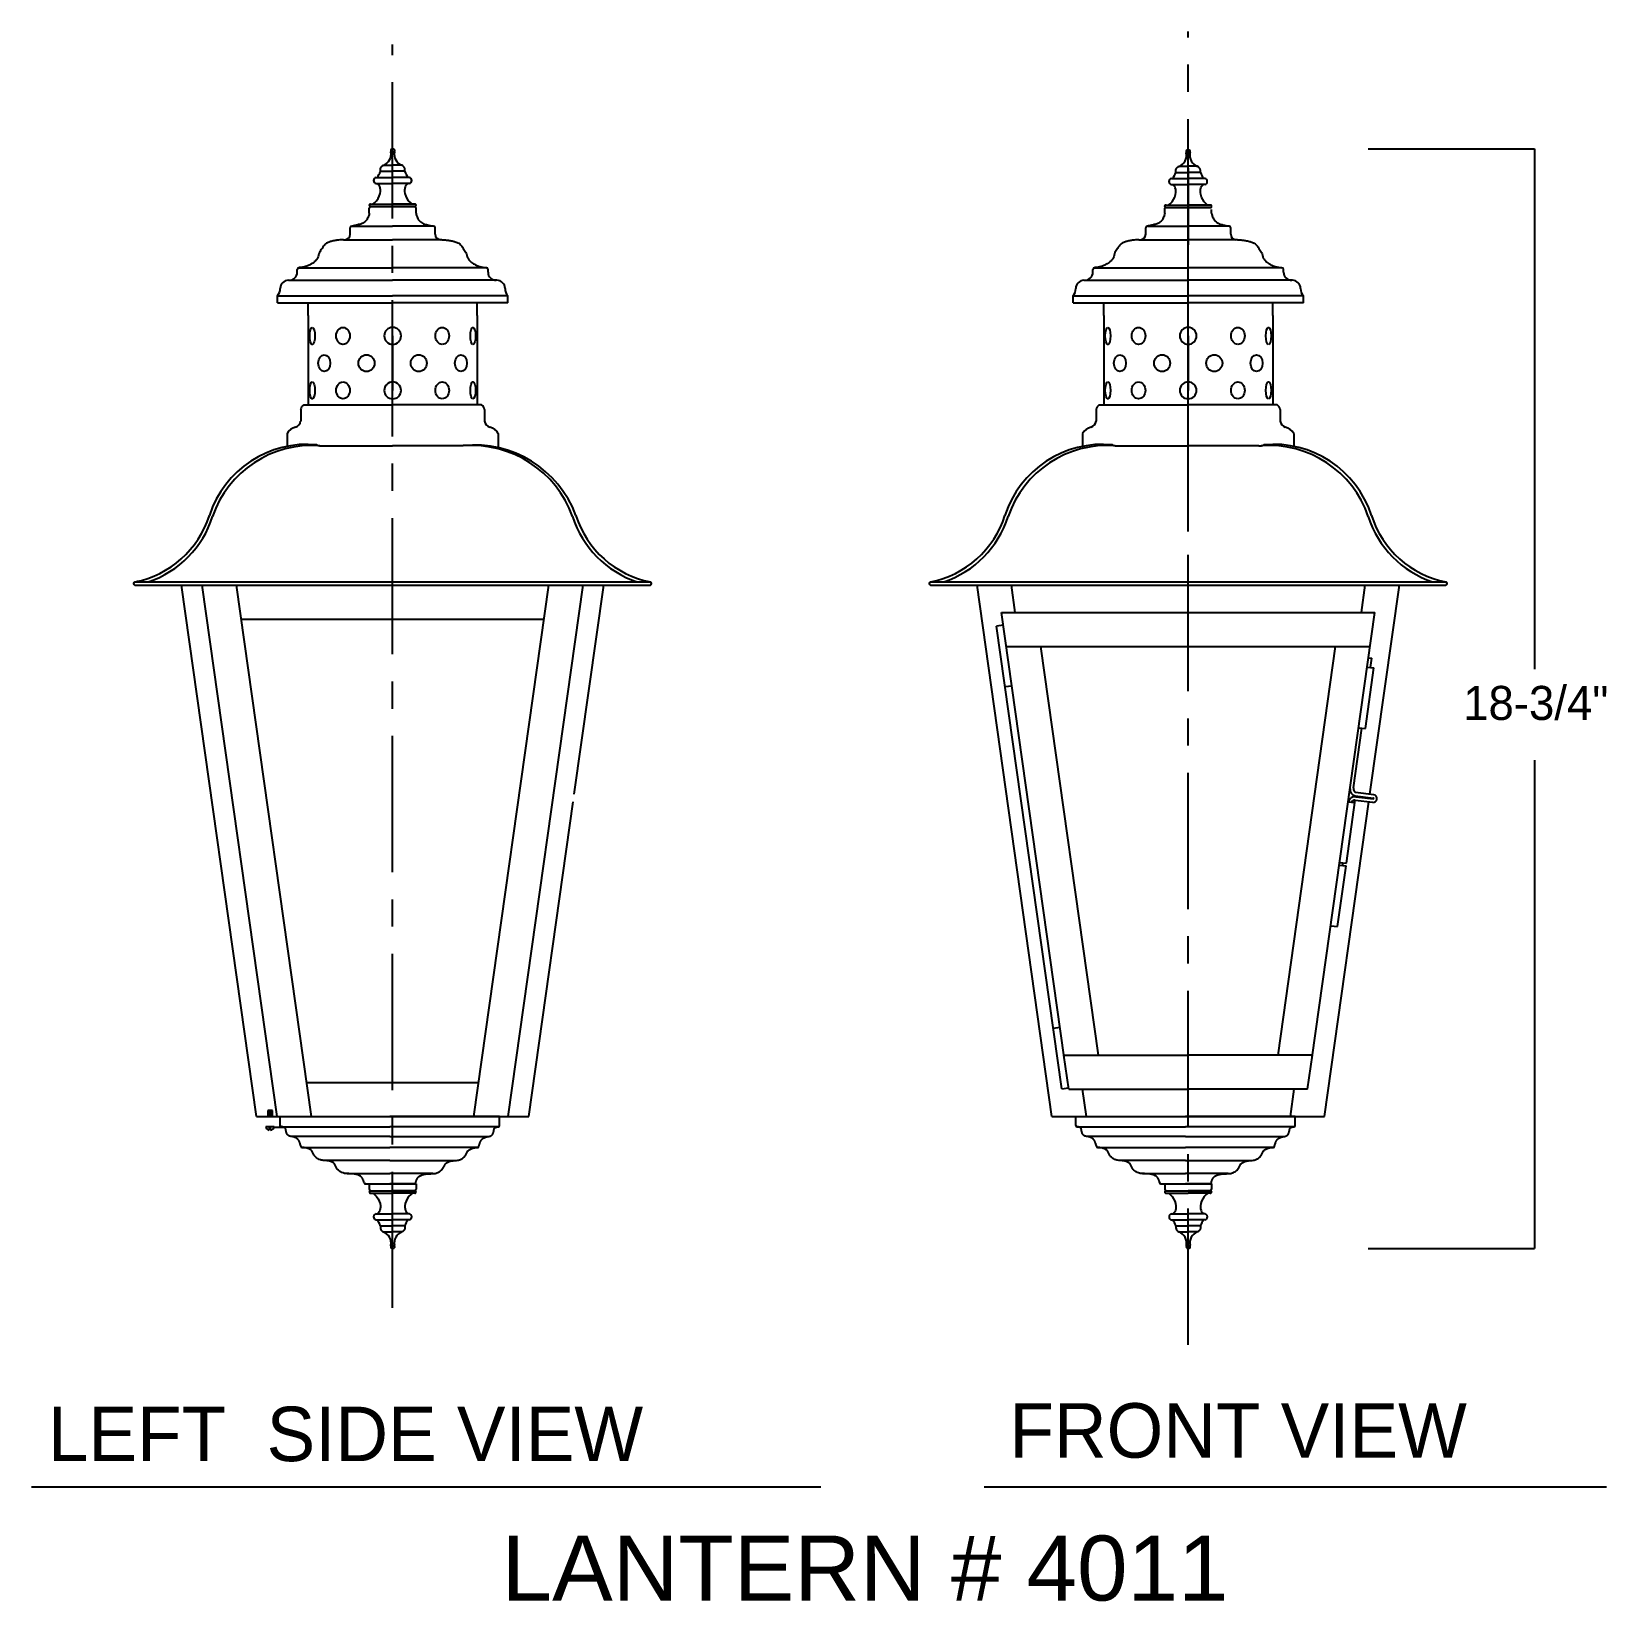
# Model space of a CAD drawing. Extents: x 17.7 to 46.6, y 14 to 42.8.
import ezdxf

# ---------------------------------------------------------------- set-up
doc = ezdxf.new("R2010")
doc.units = 0
doc.header["$MEASUREMENT"] = 0
doc.linetypes.add('CENTERX2', pattern=[4, 2.5, -0.5, 0.5, -0.5])
doc.layers.add('4011', color=7, linetype='CONTINUOUS')
doc.layers.add('4011DIM', color=7, linetype='CONTINUOUS')
doc.styles.add('SANSSERIF', font='sas_____.pfb')

msp = doc.modelspace()

# ---------------------------------------------------------------- linework, layer by layer
at = {"layer": '4011', "color": 7, "linetype": 'CONTINUOUS'}
for p, q in [((38.91, 33.628), (38.91, 40.823)), ((24.275, 40.605), (24.275, 40.597)), ((24.275, 40.605), (24.345, 40.605)), ((24.275, 40.597), (24.345, 40.597)), ((24.343, 40.605), (24.343, 40.597)), ((38.874, 40.585), (38.874, 40.578)), ((38.874, 40.585), (38.945, 40.585)), ((38.874, 40.578), (38.945, 40.578)), ((38.943, 40.585), (38.943, 40.578)), ((24.084, 40.24), (24.309, 40.24)), ((24.139, 40.351), (24.309, 40.351)), ((24.479, 40.351), (24.309, 40.351)), ((24.534, 40.24), (24.309, 40.24)), ((38.684, 40.221), (38.909, 40.221)), ((38.738, 40.332), (38.909, 40.332)), ((39.079, 40.332), (38.909, 40.332)), ((39.134, 40.221), (38.909, 40.221)), ((38.91, 40.295), (38.91, 38.89)), ((24.005, 40.129), (24.309, 40.129)), ((24.005, 40.016), (24.309, 40.016)), ((24.613, 40.129), (24.309, 40.129)), ((24.613, 40.016), (24.309, 40.016)), ((38.605, 40.11), (38.909, 40.11)), ((38.605, 39.997), (38.909, 39.997)), ((39.212, 40.11), (38.909, 40.11)), ((39.212, 39.997), (38.909, 39.997)), ((23.901, 39.639), (24.309, 39.639)), ((24.717, 39.639), (24.309, 39.639)), ((38.5, 39.62), (38.909, 39.62)), ((39.317, 39.62), (38.909, 39.62)), ((23.879, 39.469), (23.879, 39.564)), ((23.879, 39.469), (23.879, 39.539)), ((23.901, 39.594), (24.717, 39.594)), ((23.909, 39.594), (24.309, 39.594)), ((24.709, 39.594), (24.309, 39.594)), ((24.739, 39.469), (24.739, 39.564)), ((24.739, 39.469), (24.739, 39.539)), ((38.48, 39.469), (38.48, 39.564)), ((38.48, 39.469), (38.48, 39.539)), ((38.5, 39.575), (39.317, 39.575)), ((38.509, 39.575), (38.909, 39.575)), ((39.309, 39.575), (38.909, 39.575)), ((39.34, 39.469), (39.34, 39.539)), ((23.529, 39.084), (23.529, 39.204)), ((23.559, 39.234), (24.309, 39.234)), ((25.059, 39.234), (24.309, 39.234)), ((25.089, 39.084), (25.089, 39.204)), ((38.13, 39.084), (38.13, 39.204)), ((38.16, 39.234), (38.91, 39.234)), ((39.66, 39.234), (38.91, 39.234)), ((39.69, 39.084), (39.69, 39.204)), ((23.405, 38.984), (24.309, 38.984)), ((25.212, 38.984), (24.309, 38.984)), ((38.006, 38.984), (38.91, 38.984)), ((39.814, 38.984), (38.91, 38.984)), ((22.589, 38.469), (22.739, 38.469)), ((22.739, 38.469), (24.309, 38.469)), ((25.879, 38.469), (24.309, 38.469)), ((26.029, 38.469), (25.879, 38.469)), ((37.19, 38.469), (37.34, 38.469)), ((37.34, 38.469), (38.91, 38.469)), ((40.48, 38.469), (38.91, 38.469)), ((40.63, 38.469), (40.48, 38.469)), ((22.396, 38.239), (24.309, 38.239)), ((22.396, 38.239), (22.409, 38.239)), ((22.559, 38.389), (22.559, 38.439)), ((26.221, 38.239), (24.309, 38.239)), ((26.059, 38.389), (26.059, 38.439)), ((26.221, 38.239), (26.209, 38.239)), ((36.997, 38.239), (37.01, 38.239)), ((36.997, 38.239), (38.91, 38.239)), ((37.16, 38.389), (37.16, 38.439)), ((40.822, 38.239), (38.91, 38.239)), ((40.66, 38.389), (40.66, 38.439)), ((40.822, 38.239), (40.81, 38.239)), ((22.195, 37.954), (24.309, 37.954)), ((22.195, 37.829), (22.195, 37.954)), ((22.246, 38.089), (22.246, 38.089)), ((26.422, 37.954), (24.309, 37.954)), ((26.371, 38.089), (26.371, 38.089)), ((26.422, 37.829), (26.422, 37.954)), ((36.796, 37.829), (36.796, 37.954)), ((36.796, 37.954), (38.91, 37.954)), ((36.847, 38.089), (36.847, 38.089)), ((41.023, 37.954), (38.91, 37.954)), ((40.972, 38.089), (40.972, 38.089)), ((41.023, 37.829), (41.023, 37.954)), ((22.195, 37.829), (24.309, 37.829)), ((22.759, 37.594), (22.759, 37.829)), ((22.759, 37.594), (22.759, 35.954)), ((26.422, 37.829), (24.309, 37.829)), ((25.859, 37.594), (25.859, 37.829)), ((25.859, 37.594), (25.859, 35.954)), ((36.796, 37.829), (38.91, 37.829)), ((37.36, 37.594), (37.36, 37.829)), ((37.36, 37.594), (37.36, 35.954)), ((41.023, 37.829), (38.91, 37.829)), ((41.023, 37.829), (38.91, 37.829)), ((40.46, 37.594), (40.46, 37.829)), ((40.46, 37.594), (40.46, 35.954)), ((24.309, 37.219), (24.309, 36.219)), ((24.309, 37.219), (24.309, 36.219)), ((38.91, 37.219), (38.91, 36.219)), ((38.91, 37.219), (38.91, 36.219)), ((22.621, 35.865), (22.621, 35.656)), ((22.677, 35.954), (24.309, 35.954)), ((25.94, 35.954), (24.309, 35.954)), ((25.996, 35.865), (25.996, 35.656)), ((37.222, 35.865), (37.222, 35.656)), ((37.278, 35.954), (38.91, 35.954)), ((40.541, 35.954), (38.91, 35.954)), ((40.597, 35.865), (40.597, 35.656)), ((22.371, 35.427), (22.371, 35.192)), ((26.246, 35.427), (26.246, 35.167)), ((36.972, 35.427), (36.972, 35.192)), ((40.847, 35.427), (40.847, 35.192)), ((23.013, 35.204), (24.309, 35.204)), ((25.604, 35.204), (24.309, 35.204)), ((37.614, 35.204), (38.91, 35.204)), ((40.205, 35.204), (38.91, 35.204)), ((19.577, 32.704), (29.04, 32.704)), ((34.178, 32.704), (43.641, 32.704)), ((19.577, 32.642), (29.04, 32.642)), ((21.809, 22.892), (20.434, 32.642)), ((20.434, 32.642), (28.184, 32.642)), ((22.187, 22.892), (20.812, 32.642)), ((22.819, 22.892), (21.444, 32.642)), ((21.809, 32.642), (26.809, 32.642)), ((25.799, 22.892), (27.174, 32.642)), ((26.43, 22.892), (27.805, 32.642)), ((27.643, 28.807), (28.184, 32.642)), ((34.178, 32.642), (43.641, 32.642)), ((35.035, 32.642), (42.785, 32.642)), ((36.41, 22.892), (35.035, 32.642)), ((35.736, 32.142), (35.666, 32.642)), ((36.41, 32.642), (41.41, 32.642)), ((42.154, 32.642), (42.083, 32.142)), ((42.244, 28.807), (42.785, 32.642)), ((35.484, 32.142), (42.336, 32.142)), ((36.635, 23.982), (35.484, 32.142)), ((41.185, 23.982), (42.336, 32.142)), ((21.532, 32.017), (27.086, 32.017)), ((35.517, 31.908), (35.393, 31.893)), ((36.591, 23.4), (35.393, 31.893)), ((35.572, 31.517), (42.247, 31.517)), ((37.261, 24.017), (36.203, 31.517)), ((40.559, 24.017), (41.616, 31.517)), ((42.218, 31.309), (42.28, 31.301)), ((42.256, 31.133), (42.28, 31.301)), ((42.161, 30.011), (42.318, 31.125)), ((42.194, 31.141), (42.318, 31.125)), ((35.674, 30.792), (35.55, 30.777)), ((41.944, 28.92), (42.099, 30.019)), ((42.037, 30.026), (42.161, 30.011)), ((41.944, 28.92), (41.943, 28.894)), ((26.809, 22.892), (27.623, 28.667)), ((41.41, 22.892), (42.224, 28.667)), ((41.813, 27.538), (41.976, 28.698)), ((41.846, 28.668), (41.97, 28.652)), ((41.975, 28.779), (42.31, 28.736)), ((41.976, 28.698), (42.299, 28.657)), ((41.983, 28.841), (42.319, 28.798)), ((41.984, 28.76), (42.308, 28.719)), ((41.985, 28.76), (41.987, 28.777)), ((42.233, 28.728), (42.235, 28.745)), ((41.649, 26.376), (41.806, 27.49)), ((41.682, 27.506), (41.806, 27.49)), ((41.689, 27.554), (41.813, 27.538)), ((41.744, 27.498), (41.751, 27.546)), ((41.525, 26.392), (41.649, 26.376)), ((36.433, 24.514), (36.557, 24.53)), ((36.63, 24.017), (38.91, 24.017)), ((36.718, 23.392), (36.63, 24.017)), ((41.19, 24.017), (38.91, 24.017)), ((41.102, 23.392), (41.19, 24.017)), ((41.102, 23.392), (41.19, 24.017)), ((22.73, 23.517), (25.887, 23.517)), ((36.591, 23.4), (36.715, 23.416)), ((36.718, 23.392), (38.91, 23.392)), ((37.041, 22.892), (36.97, 23.392)), ((41.102, 23.392), (38.91, 23.392)), ((40.849, 23.392), (40.779, 22.892)), ((21.809, 22.892), (26.809, 22.892)), ((22.021, 23.003), (22.021, 22.897)), ((22.104, 23.003), (22.021, 23.003)), ((22.104, 22.985), (22.021, 22.985)), ((22.104, 22.954), (22.021, 22.954)), ((22.104, 22.923), (22.021, 22.923)), ((22.104, 22.897), (22.104, 23.003)), ((22.245, 22.892), (24.259, 22.892)), ((22.245, 22.702), (22.245, 22.892)), ((26.273, 22.892), (24.259, 22.892)), ((26.273, 22.725), (26.273, 22.892)), ((36.41, 22.892), (41.41, 22.892)), ((36.846, 22.725), (36.846, 22.892)), ((36.846, 22.892), (38.86, 22.892)), ((40.874, 22.892), (38.86, 22.892)), ((40.874, 22.725), (40.874, 22.892)), ((21.98, 22.705), (22.135, 22.705)), ((22.042, 22.681), (22.042, 22.64)), ((22.069, 22.681), (22.042, 22.681)), ((22.069, 22.64), (22.069, 22.681)), ((22.133, 22.693), (22.312, 22.693)), ((22.268, 22.702), (24.259, 22.702)), ((26.25, 22.702), (24.259, 22.702)), ((36.869, 22.702), (38.86, 22.702)), ((40.851, 22.702), (38.86, 22.702)), ((24.259, 22.523), (22.446, 22.523)), ((22.648, 22.322), (24.259, 22.322)), ((24.259, 22.523), (26.071, 22.523)), ((25.87, 22.322), (24.259, 22.322)), ((38.86, 22.523), (37.047, 22.523)), ((37.249, 22.322), (38.86, 22.322)), ((38.86, 22.523), (40.673, 22.523)), ((40.471, 22.322), (38.86, 22.322)), ((24.259, 22.082), (23.054, 22.082)), ((24.259, 22.082), (25.464, 22.082)), ((38.86, 22.082), (37.655, 22.082)), ((38.86, 22.082), (40.065, 22.082)), ((23.473, 21.843), (24.259, 21.843)), ((25.045, 21.843), (24.259, 21.843)), ((38.074, 21.843), (38.86, 21.843)), ((39.646, 21.843), (38.86, 21.843)), ((23.807, 21.653), (24.259, 21.653)), ((23.879, 21.653), (24.739, 21.653)), ((23.879, 21.653), (23.879, 21.558)), ((23.879, 21.653), (23.879, 21.583)), ((23.901, 21.528), (24.717, 21.528)), ((23.901, 21.483), (24.309, 21.483)), ((23.909, 21.528), (24.309, 21.528)), ((24.711, 21.653), (24.259, 21.653)), ((24.709, 21.528), (24.309, 21.528)), ((24.717, 21.483), (24.309, 21.483)), ((24.739, 21.653), (24.739, 21.583)), ((24.739, 21.653), (24.739, 21.558)), ((38.408, 21.653), (38.86, 21.653)), ((38.48, 21.653), (38.48, 21.558)), ((38.48, 21.653), (38.48, 21.583)), ((38.48, 21.653), (39.34, 21.653)), ((38.502, 21.528), (39.318, 21.528)), ((38.502, 21.483), (38.91, 21.483)), ((38.51, 21.528), (38.91, 21.528)), ((39.312, 21.653), (38.86, 21.653)), ((39.31, 21.528), (38.91, 21.528)), ((39.318, 21.483), (38.91, 21.483)), ((39.34, 21.653), (39.34, 21.583)), ((39.34, 21.653), (39.34, 21.558)), ((24.005, 21.106), (24.309, 21.106)), ((24.613, 21.106), (24.309, 21.106)), ((38.606, 21.106), (38.91, 21.106)), ((39.214, 21.106), (38.91, 21.106)), ((24.005, 20.994), (24.309, 20.994)), ((24.084, 20.882), (24.309, 20.882)), ((24.613, 20.994), (24.309, 20.994)), ((24.534, 20.882), (24.309, 20.882)), ((38.606, 20.994), (38.91, 20.994)), ((38.685, 20.882), (38.91, 20.882)), ((39.214, 20.994), (38.91, 20.994)), ((39.135, 20.882), (38.91, 20.882)), ((24.139, 20.771), (24.309, 20.771)), ((24.275, 20.518), (24.275, 20.525)), ((24.275, 20.525), (24.345, 20.525)), ((24.479, 20.771), (24.309, 20.771)), ((24.343, 20.518), (24.343, 20.525)), ((38.74, 20.771), (38.91, 20.771)), ((38.876, 20.518), (38.876, 20.525)), ((38.876, 20.525), (38.946, 20.525)), ((39.08, 20.771), (38.91, 20.771)), ((38.944, 20.518), (38.944, 20.525)), ((24.275, 20.518), (24.345, 20.518)), ((38.876, 20.518), (38.946, 20.518))]:
    msp.add_line(p, q, dxfattribs=at)
for points in [[(24.084, 40.244, -0.024258), (24.083, 40.262, -0.028411), (24.084, 40.277, -0.000652), (24.084, 40.283, -0.005659), (24.084, 40.284, -0.023401), (24.086, 40.29, -0.017067), (24.088, 40.298, -0.037289), (24.091, 40.305, -0.033038), (24.095, 40.313, -0.021246), (24.1, 40.32, -0.019475), (24.106, 40.327, -0.013621), (24.115, 40.336, -0.02516), (24.12, 40.341, -0.009309), (24.124, 40.344, -0.013756), (24.127, 40.345, -0.016644), (24.128, 40.346, -0.005641), (24.133, 40.349, -0.04244), (24.135, 40.35, -0.022865), (24.139, 40.351)], [(24.534, 40.244, 0.024258), (24.534, 40.262, 0.028411), (24.534, 40.277, 0.000652), (24.533, 40.283, 0.005659), (24.533, 40.284, 0.023401), (24.532, 40.29, 0.017067), (24.53, 40.298, 0.037289), (24.527, 40.305, 0.033038), (24.522, 40.313, 0.021246), (24.517, 40.32, 0.019475), (24.511, 40.327, 0.013621), (24.502, 40.336, 0.02516), (24.497, 40.341, 0.009309), (24.493, 40.344, 0.013756), (24.491, 40.345, 0.016644), (24.489, 40.346, 0.005641), (24.485, 40.349, 0.04244), (24.483, 40.35, 0.022865), (24.479, 40.351)], [(38.684, 40.225, -0.024258), (38.683, 40.243, -0.028411), (38.684, 40.258, -0.000652), (38.684, 40.264, -0.005659), (38.684, 40.265, -0.023401), (38.685, 40.271, -0.017067), (38.688, 40.279, -0.037289), (38.691, 40.286, -0.033038), (38.695, 40.294, -0.021246), (38.7, 40.301, -0.019475), (38.706, 40.308, -0.013621), (38.715, 40.317, -0.02516), (38.72, 40.322, -0.009309), (38.724, 40.325, -0.013756), (38.726, 40.326, -0.016644), (38.728, 40.327, -0.005641), (38.732, 40.33, -0.04244), (38.734, 40.331, -0.022865), (38.738, 40.332)], [(39.134, 40.225, 0.024258), (39.134, 40.243, 0.028411), (39.134, 40.258, 0.000652), (39.133, 40.264, 0.005659), (39.133, 40.265, 0.023401), (39.132, 40.271, 0.017067), (39.129, 40.279, 0.037289), (39.126, 40.286, 0.033038), (39.122, 40.294, 0.021246), (39.117, 40.301, 0.019475), (39.111, 40.308, 0.013621), (39.102, 40.317, 0.02516), (39.097, 40.322, 0.009309), (39.093, 40.325, 0.013756), (39.091, 40.326, 0.016644), (39.089, 40.327, 0.005641), (39.085, 40.33, 0.04244), (39.083, 40.331, 0.022865), (39.079, 40.332)], [(23.879, 39.469, -0.028569), (23.87, 39.429, -0.04075), (23.861, 39.402, -0.011422), (23.843, 39.365, -0.028575), (23.835, 39.35, -0.058419), (23.812, 39.323, -0.052635), (23.781, 39.3, -0.030701), (23.74, 39.278, -0.038846), (23.705, 39.266, -0.006134), (23.685, 39.261, -0.002228), (23.63, 39.248, -0.011595), (23.604, 39.242, -0.006663), (23.559, 39.234)], [(24.739, 39.469, 0.028569), (24.747, 39.429, 0.04075), (24.757, 39.402, 0.011422), (24.774, 39.365, 0.028575), (24.783, 39.35, 0.058419), (24.805, 39.323, 0.052635), (24.837, 39.3, 0.030701), (24.878, 39.278, 0.038846), (24.912, 39.266, 0.006134), (24.932, 39.261, 0.002228), (24.988, 39.248, 0.011595), (25.013, 39.242, 0.006663), (25.059, 39.234)], [(38.48, 39.469, -0.028569), (38.471, 39.429, -0.04075), (38.462, 39.402, -0.011422), (38.444, 39.365, -0.028575), (38.436, 39.35, -0.058419), (38.413, 39.323, -0.052635), (38.382, 39.3, -0.030701), (38.341, 39.278, -0.038846), (38.306, 39.266, -0.006134), (38.286, 39.261, -0.002228), (38.231, 39.248, -0.011595), (38.205, 39.242, -0.006663), (38.16, 39.234)], [(39.34, 39.469, 0.028569), (39.348, 39.429, 0.04075), (39.358, 39.402, 0.011422), (39.376, 39.365, 0.028575), (39.384, 39.35, 0.058419), (39.407, 39.323, 0.052635), (39.438, 39.3, 0.030701), (39.479, 39.278, 0.038846), (39.513, 39.266, 0.006134), (39.533, 39.261, 0.002228), (39.589, 39.248, 0.011595), (39.615, 39.242, 0.006663), (39.66, 39.234)], [(23.405, 38.984, 0.020003), (23.317, 38.979, 0.027902), (23.255, 38.969, 0.005165), (23.183, 38.953, 0.015797), (23.159, 38.947, 0.056244), (23.096, 38.92, 0.08509), (23.06, 38.891, 0.018895), (23.039, 38.864, 0.014139), (23.013, 38.826, 0.00858), (22.987, 38.785, 0.009198), (22.965, 38.747, 0.089064), (22.948, 38.698, -0.088066), (22.931, 38.648, -0.056055), (22.901, 38.607, -0.051236), (22.86, 38.569, -0.01696), (22.822, 38.543, -0.021578), (22.79, 38.524, -0.019518), (22.733, 38.497, -0.052316), (22.711, 38.491, -0.011625), (22.682, 38.486, 0.006074), (22.626, 38.476, 0.003944), (22.614, 38.474, 0.001868), (22.589, 38.469)], [(25.212, 38.984, -0.020003), (25.3, 38.979, -0.027902), (25.362, 38.969, -0.005165), (25.435, 38.953, -0.015797), (25.458, 38.947, -0.056244), (25.521, 38.92, -0.08509), (25.557, 38.891, -0.018895), (25.578, 38.864, -0.014139), (25.605, 38.826, -0.00858), (25.63, 38.785, -0.009198), (25.653, 38.747, -0.089064), (25.669, 38.698, 0.088066), (25.686, 38.648, 0.056055), (25.716, 38.607, 0.051236), (25.757, 38.569, 0.01696), (25.795, 38.543, 0.021578), (25.827, 38.524, 0.019518), (25.884, 38.497, 0.052316), (25.906, 38.491, 0.011625), (25.935, 38.486, -0.006074), (25.991, 38.476, -0.003944), (26.003, 38.474, -0.001868), (26.029, 38.469)], [(38.006, 38.984, 0.020003), (37.918, 38.979, 0.027902), (37.856, 38.969, 0.005165), (37.784, 38.953, 0.015797), (37.76, 38.947, 0.056244), (37.697, 38.92, 0.08509), (37.662, 38.891, 0.018895), (37.64, 38.864, 0.014139), (37.614, 38.826, 0.00858), (37.588, 38.785, 0.009198), (37.566, 38.747, 0.089064), (37.549, 38.698, -0.088066), (37.532, 38.648, -0.056055), (37.503, 38.607, -0.051236), (37.462, 38.569, -0.01696), (37.423, 38.543, -0.021578), (37.391, 38.524, -0.019518), (37.334, 38.497, -0.052316), (37.312, 38.491, -0.011625), (37.283, 38.486, 0.006074), (37.228, 38.476, 0.003944), (37.215, 38.474, 0.001868), (37.19, 38.469)], [(39.814, 38.984, -0.020003), (39.901, 38.979, -0.027902), (39.963, 38.969, -0.005165), (40.036, 38.953, -0.015797), (40.059, 38.947, -0.056244), (40.123, 38.92, -0.08509), (40.158, 38.891, -0.018895), (40.179, 38.864, -0.014139), (40.206, 38.826, -0.00858), (40.231, 38.785, -0.009198), (40.254, 38.747, -0.089064), (40.271, 38.698, 0.088066), (40.288, 38.648, 0.056055), (40.317, 38.607, 0.051236), (40.358, 38.569, 0.01696), (40.397, 38.543, 0.021578), (40.428, 38.524, 0.019518), (40.485, 38.497, 0.052316), (40.507, 38.491, 0.011625), (40.536, 38.486, -0.006074), (40.592, 38.476, -0.003944), (40.604, 38.474, -0.001868), (40.63, 38.469)], [(22.625, 22.345, 0.007034), (22.62, 22.362, 0.012666), (22.618, 22.372, 0.00043), (22.611, 22.394, 0.009385), (22.61, 22.395, 0.00094), (22.606, 22.406, -0.000279), (22.602, 22.417, -0.001058), (22.599, 22.425, 0.005706), (22.596, 22.433, 0.04859), (22.595, 22.435, 0.004465), (22.586, 22.449, 0.006255), (22.579, 22.461, 0.0111), (22.574, 22.467, 0.047893), (22.568, 22.473, 0.02815), (22.557, 22.482, 0.018842), (22.545, 22.491, 0.025109), (22.534, 22.496, 0.006993), (22.525, 22.501, 0.005606), (22.513, 22.506, 0.00931), (22.492, 22.514, 0.031529), (22.486, 22.516, 0.011394), (22.479, 22.518, 0.006447), (22.466, 22.52, 0.003249), (22.456, 22.522, -0.003042), (22.446, 22.523, -0.008921), (22.435, 22.525, -0.010753), (22.425, 22.527, -0.033898), (22.42, 22.529, -0.014252), (22.408, 22.534, -0.025291), (22.4, 22.539, -0.021315), (22.39, 22.545, -0.046452), (22.38, 22.553, -0.057663), (22.374, 22.562, -0.021711), (22.369, 22.57, -0.020457), (22.365, 22.58, -0.008372), (22.359, 22.596, -0.017535), (22.357, 22.604, -0.008555), (22.355, 22.614, -0.009715), (22.353, 22.623, -0.01622), (22.351, 22.635, 0.009687), (22.349, 22.647, 0.013246), (22.347, 22.655, 0.014956), (22.345, 22.663, 0.054072), (22.343, 22.668, 0.037312), (22.339, 22.675, 0.046339), (22.333, 22.681, 0.040735), (22.327, 22.686, 0.030424), (22.317, 22.691, 0.040189), (22.309, 22.694, 0.010623), (22.299, 22.697, 0.022384), (22.294, 22.698, 0.001627), (22.291, 22.698, 0.00041), (22.279, 22.7, 0.003334), (22.275, 22.701, 0.00164), (22.268, 22.702)], [(25.893, 22.345, -0.007034), (25.897, 22.362, -0.012666), (25.9, 22.372, -0.00043), (25.907, 22.394, -0.009385), (25.907, 22.395, -0.00094), (25.912, 22.406, 0.000279), (25.916, 22.417, 0.001058), (25.919, 22.425, -0.005706), (25.922, 22.433, -0.04859), (25.922, 22.435, -0.004465), (25.931, 22.449, -0.006255), (25.939, 22.461, -0.0111), (25.944, 22.467, -0.047893), (25.949, 22.473, -0.02815), (25.96, 22.482, -0.018842), (25.973, 22.491, -0.025109), (25.983, 22.496, -0.006993), (25.993, 22.501, -0.005606), (26.005, 22.506, -0.00931), (26.026, 22.514, -0.031529), (26.032, 22.516, -0.011394), (26.039, 22.518, -0.006447), (26.051, 22.52, -0.003249), (26.061, 22.522, 0.003042), (26.071, 22.523, 0.008921), (26.083, 22.525, 0.010753), (26.093, 22.527, 0.033898), (26.098, 22.529, 0.014252), (26.109, 22.534, 0.025291), (26.118, 22.539, 0.021315), (26.127, 22.545, 0.046452), (26.137, 22.553, 0.057663), (26.143, 22.562, 0.021711), (26.148, 22.57, 0.020457), (26.152, 22.58, 0.008372), (26.158, 22.596, 0.017535), (26.16, 22.604, 0.008555), (26.163, 22.614, 0.009715), (26.165, 22.623, 0.01622), (26.167, 22.635, -0.009687), (26.169, 22.647, -0.013246), (26.17, 22.655, -0.014956), (26.172, 22.663, -0.054072), (26.175, 22.668, -0.037312), (26.179, 22.675, -0.046339), (26.184, 22.681, -0.040735), (26.191, 22.686, -0.030424), (26.201, 22.691, -0.040189), (26.209, 22.694, -0.010623), (26.219, 22.697, -0.022384), (26.224, 22.698, -0.001627), (26.227, 22.698, -0.00041), (26.238, 22.7, -0.003334), (26.242, 22.701, -0.00164), (26.25, 22.702)], [(37.226, 22.345, 0.007034), (37.222, 22.362, 0.012666), (37.219, 22.372, 0.00043), (37.212, 22.394, 0.009385), (37.211, 22.395, 0.00094), (37.207, 22.406, -0.000279), (37.203, 22.417, -0.001058), (37.2, 22.425, 0.005706), (37.197, 22.433, 0.04859), (37.197, 22.435, 0.004465), (37.188, 22.449, 0.006255), (37.18, 22.461, 0.0111), (37.175, 22.467, 0.047893), (37.169, 22.473, 0.02815), (37.159, 22.482, 0.018842), (37.146, 22.491, 0.025109), (37.136, 22.496, 0.006993), (37.126, 22.501, 0.005606), (37.114, 22.506, 0.00931), (37.093, 22.514, 0.031529), (37.087, 22.516, 0.011394), (37.08, 22.518, 0.006447), (37.067, 22.52, 0.003249), (37.057, 22.522, -0.003042), (37.047, 22.523, -0.008921), (37.036, 22.525, -0.010753), (37.026, 22.527, -0.033898), (37.021, 22.529, -0.014252), (37.009, 22.534, -0.025291), (37.001, 22.539, -0.021315), (36.991, 22.545, -0.046452), (36.982, 22.553, -0.057663), (36.975, 22.562, -0.021711), (36.971, 22.57, -0.020457), (36.966, 22.58, -0.008372), (36.961, 22.596, -0.017535), (36.958, 22.604, -0.008555), (36.956, 22.614, -0.009715), (36.954, 22.623, -0.01622), (36.952, 22.635, 0.009687), (36.95, 22.647, 0.013246), (36.948, 22.655, 0.014956), (36.946, 22.663, 0.054072), (36.944, 22.668, 0.037312), (36.94, 22.675, 0.046339), (36.935, 22.681, 0.040735), (36.928, 22.686, 0.030424), (36.918, 22.691, 0.040189), (36.91, 22.694, 0.010623), (36.9, 22.697, 0.022384), (36.895, 22.698, 0.001627), (36.892, 22.698, 0.00041), (36.88, 22.7, 0.003334), (36.877, 22.701, 0.00164), (36.869, 22.702)], [(40.494, 22.345, -0.007034), (40.498, 22.362, -0.012666), (40.501, 22.372, -0.00043), (40.508, 22.394, -0.009385), (40.509, 22.395, -0.00094), (40.513, 22.406, 0.000279), (40.517, 22.417, 0.001058), (40.52, 22.425, -0.005706), (40.523, 22.433, -0.04859), (40.523, 22.435, -0.004465), (40.532, 22.449, -0.006255), (40.54, 22.461, -0.0111), (40.545, 22.467, -0.047893), (40.55, 22.473, -0.02815), (40.561, 22.482, -0.018842), (40.574, 22.491, -0.025109), (40.584, 22.496, -0.006993), (40.594, 22.501, -0.005606), (40.606, 22.506, -0.00931), (40.627, 22.514, -0.031529), (40.633, 22.516, -0.011394), (40.64, 22.518, -0.006447), (40.653, 22.52, -0.003249), (40.663, 22.522, 0.003042), (40.673, 22.523, 0.008921), (40.684, 22.525, 0.010753), (40.694, 22.527, 0.033898), (40.699, 22.529, 0.014252), (40.71, 22.534, 0.025291), (40.719, 22.539, 0.021315), (40.729, 22.545, 0.046452), (40.738, 22.553, 0.057663), (40.745, 22.562, 0.021711), (40.749, 22.57, 0.020457), (40.753, 22.58, 0.008372), (40.759, 22.596, 0.017535), (40.762, 22.604, 0.008555), (40.764, 22.614, 0.009715), (40.766, 22.623, 0.01622), (40.768, 22.635, -0.009687), (40.77, 22.647, -0.013246), (40.772, 22.655, -0.014956), (40.774, 22.663, -0.054072), (40.776, 22.668, -0.037312), (40.78, 22.675, -0.046339), (40.785, 22.681, -0.040735), (40.792, 22.686, -0.030424), (40.802, 22.691, -0.040189), (40.81, 22.694, -0.010623), (40.82, 22.697, -0.022384), (40.825, 22.698, -0.001627), (40.828, 22.698, -0.00041), (40.84, 22.7, -0.003334), (40.843, 22.701, -0.00164), (40.851, 22.702)], [(23.058, 22.082, -0.039024), (23.013, 22.086, -0.057423), (22.983, 22.094, -0.013277), (22.942, 22.111, -0.036906), (22.927, 22.119, -0.036002), (22.899, 22.141, -0.053895), (22.882, 22.159, -0.016438), (22.872, 22.175, -0.011356), (22.858, 22.198, -0.038154), (22.845, 22.225, 0.044903), (22.833, 22.248, 0.065981), (22.818, 22.267, 0.051313), (22.794, 22.286, 0.029811), (22.77, 22.299, 0.041716), (22.751, 22.305, 0.01854), (22.733, 22.31, 0.00737), (22.686, 22.318, 0.017695), (22.673, 22.32, 0.009121), (22.648, 22.322)], [(25.46, 22.082, 0.039024), (25.505, 22.086, 0.057423), (25.534, 22.094, 0.013277), (25.576, 22.111, 0.036906), (25.59, 22.119, 0.036002), (25.619, 22.141, 0.053895), (25.635, 22.159, 0.016438), (25.646, 22.175, 0.011356), (25.66, 22.198, 0.038154), (25.673, 22.225, -0.044903), (25.684, 22.248, -0.065981), (25.7, 22.267, -0.051313), (25.724, 22.286, -0.029811), (25.748, 22.299, -0.041716), (25.766, 22.305, -0.01854), (25.785, 22.31, -0.00737), (25.832, 22.318, -0.017695), (25.845, 22.32, -0.009121), (25.87, 22.322)], [(37.659, 22.082, -0.039024), (37.614, 22.086, -0.057423), (37.584, 22.094, -0.013277), (37.543, 22.111, -0.036906), (37.529, 22.119, -0.036002), (37.5, 22.141, -0.053895), (37.484, 22.159, -0.016438), (37.473, 22.175, -0.011356), (37.459, 22.198, -0.038154), (37.446, 22.225, 0.044903), (37.434, 22.248, 0.065981), (37.419, 22.267, 0.051313), (37.395, 22.286, 0.029811), (37.371, 22.299, 0.041716), (37.352, 22.305, 0.01854), (37.334, 22.31, 0.00737), (37.287, 22.318, 0.017695), (37.274, 22.32, 0.009121), (37.249, 22.322)], [(40.061, 22.082, 0.039024), (40.106, 22.086, 0.057423), (40.136, 22.094, 0.013277), (40.177, 22.111, 0.036906), (40.191, 22.119, 0.036002), (40.22, 22.141, 0.053895), (40.236, 22.159, 0.016438), (40.247, 22.175, 0.011356), (40.261, 22.198, 0.038154), (40.274, 22.225, -0.044903), (40.286, 22.248, -0.065981), (40.301, 22.267, -0.051313), (40.325, 22.286, -0.029811), (40.349, 22.299, -0.041716), (40.368, 22.305, -0.01854), (40.386, 22.31, -0.00737), (40.433, 22.318, -0.017695), (40.446, 22.32, -0.009121), (40.471, 22.322)], [(23.473, 21.843, -0.039024), (23.428, 21.846, -0.057423), (23.398, 21.854, -0.013277), (23.357, 21.872, -0.036906), (23.342, 21.88, -0.036002), (23.314, 21.902, -0.053895), (23.297, 21.92, -0.016438), (23.287, 21.935, -0.011356), (23.272, 21.958, -0.038154), (23.259, 21.986, 0.044903), (23.248, 22.009, 0.065981), (23.233, 22.027, 0.051313), (23.209, 22.046, 0.029811), (23.185, 22.059, 0.040481), (23.166, 22.066, 0.019772), (23.148, 22.07, 0.007472), (23.101, 22.079, 0.020073), (23.086, 22.081, 0.010749), (23.058, 22.082)], [(25.045, 21.843, 0.039024), (25.09, 21.846, 0.057423), (25.12, 21.854, 0.013277), (25.161, 21.872, 0.036906), (25.175, 21.88, 0.036002), (25.204, 21.902, 0.053895), (25.22, 21.92, 0.016438), (25.231, 21.935, 0.011356), (25.245, 21.958, 0.038154), (25.258, 21.986, -0.044903), (25.27, 22.009, -0.065981), (25.285, 22.027, -0.051313), (25.309, 22.046, -0.029811), (25.333, 22.059, -0.040481), (25.352, 22.066, -0.019772), (25.369, 22.07, -0.007472), (25.417, 22.079, -0.020073), (25.432, 22.081, -0.010749), (25.46, 22.082)], [(38.074, 21.843, -0.039024), (38.029, 21.846, -0.057423), (37.999, 21.854, -0.013277), (37.958, 21.872, -0.036906), (37.944, 21.88, -0.036002), (37.915, 21.902, -0.053895), (37.898, 21.92, -0.016438), (37.888, 21.935, -0.011356), (37.874, 21.958, -0.038154), (37.861, 21.986, 0.044903), (37.849, 22.009, 0.065981), (37.834, 22.027, 0.051313), (37.81, 22.046, 0.029811), (37.786, 22.059, 0.040481), (37.767, 22.066, 0.019772), (37.749, 22.07, 0.007472), (37.702, 22.079, 0.020073), (37.687, 22.081, 0.010749), (37.659, 22.082)], [(39.646, 21.843, 0.039024), (39.691, 21.846, 0.057423), (39.721, 21.854, 0.013277), (39.762, 21.872, 0.036906), (39.776, 21.88, 0.036002), (39.805, 21.902, 0.053895), (39.822, 21.92, 0.016438), (39.832, 21.935, 0.011356), (39.846, 21.958, 0.038154), (39.859, 21.986, -0.044903), (39.871, 22.009, -0.065981), (39.886, 22.027, -0.051313), (39.91, 22.046, -0.029811), (39.934, 22.059, -0.040481), (39.953, 22.066, -0.019772), (39.971, 22.07, -0.007472), (40.018, 22.079, -0.020073), (40.033, 22.081, -0.010749), (40.061, 22.082)], [(23.784, 21.676, 0.008947), (23.781, 21.69, 0.01663), (23.779, 21.698, 0.00228), (23.772, 21.717, 0.010514), (23.771, 21.722, 0.020373), (23.767, 21.73, 0.010132), (23.759, 21.748, 0.021459), (23.752, 21.76, 0.022197), (23.745, 21.77, 0.051173), (23.734, 21.782, 0.041154), (23.718, 21.793, 0.012855), (23.701, 21.803, 0.013911), (23.685, 21.812, 0.007237), (23.67, 21.819, 0.016029), (23.663, 21.822, 0.027269), (23.648, 21.826, 0.020362), (23.629, 21.83, 0.005395), (23.61, 21.833, 0.004804), (23.588, 21.836, 0.004716), (23.559, 21.839, 0.012771), (23.549, 21.84, 0.016377), (23.543, 21.84, -0.003998), (23.522, 21.84, -0.014019), (23.502, 21.841, -0.009608), (23.473, 21.843)], [(24.734, 21.676, -0.008947), (24.737, 21.69, -0.01663), (24.739, 21.698, -0.00228), (24.745, 21.717, -0.010514), (24.747, 21.722, -0.020373), (24.75, 21.73, -0.010132), (24.759, 21.748, -0.021459), (24.765, 21.76, -0.022197), (24.773, 21.77, -0.051173), (24.784, 21.782, -0.041154), (24.799, 21.793, -0.012855), (24.816, 21.803, -0.013911), (24.833, 21.812, -0.007237), (24.848, 21.819, -0.016029), (24.855, 21.822, -0.027269), (24.869, 21.826, -0.020362), (24.888, 21.83, -0.005395), (24.908, 21.833, -0.004804), (24.929, 21.836, -0.004716), (24.958, 21.839, -0.012771), (24.969, 21.84, -0.016377), (24.974, 21.84, 0.003998), (24.996, 21.84, 0.014019), (25.016, 21.841, 0.009608), (25.045, 21.843)], [(38.385, 21.676, 0.008947), (38.382, 21.69, 0.01663), (38.38, 21.698, 0.00228), (38.374, 21.717, 0.010514), (38.372, 21.722, 0.020373), (38.368, 21.73, 0.010132), (38.36, 21.748, 0.021459), (38.353, 21.76, 0.022197), (38.346, 21.77, 0.051173), (38.335, 21.782, 0.041154), (38.319, 21.793, 0.012855), (38.302, 21.803, 0.013911), (38.286, 21.812, 0.007237), (38.271, 21.819, 0.016029), (38.264, 21.822, 0.027269), (38.25, 21.826, 0.020362), (38.23, 21.83, 0.005395), (38.211, 21.833, 0.004804), (38.19, 21.836, 0.004716), (38.16, 21.839, 0.012771), (38.15, 21.84, 0.016377), (38.144, 21.84, -0.003998), (38.123, 21.84, -0.014019), (38.103, 21.841, -0.009608), (38.074, 21.843)], [(39.335, 21.676, -0.008947), (39.338, 21.69, -0.01663), (39.34, 21.698, -0.00228), (39.346, 21.717, -0.010514), (39.348, 21.722, -0.020373), (39.351, 21.73, -0.010132), (39.36, 21.748, -0.021459), (39.367, 21.76, -0.022197), (39.374, 21.77, -0.051173), (39.385, 21.782, -0.041154), (39.401, 21.793, -0.012855), (39.418, 21.803, -0.013911), (39.434, 21.812, -0.007237), (39.449, 21.819, -0.016029), (39.456, 21.822, -0.027269), (39.47, 21.826, -0.020362), (39.49, 21.83, -0.005395), (39.509, 21.833, -0.004804), (39.53, 21.836, -0.004716), (39.559, 21.839, -0.012771), (39.57, 21.84, -0.016377), (39.575, 21.84, 0.003998), (39.597, 21.84, 0.014019), (39.617, 21.841, 0.009608), (39.646, 21.843)], [(24.084, 20.878, 0.024258), (24.083, 20.86, 0.028411), (24.084, 20.845, 0.000652), (24.084, 20.839, 0.005659), (24.084, 20.839, 0.023401), (24.086, 20.833, 0.017067), (24.088, 20.824, 0.037289), (24.091, 20.817, 0.033038), (24.095, 20.809, 0.021246), (24.1, 20.802, 0.019475), (24.106, 20.795, 0.013621), (24.115, 20.786, 0.02516), (24.12, 20.781, 0.009309), (24.124, 20.779, 0.013756), (24.127, 20.777, 0.016644), (24.128, 20.776, 0.005641), (24.133, 20.773, 0.04244), (24.135, 20.772, 0.022865), (24.139, 20.771)], [(24.534, 20.878, -0.024258), (24.534, 20.86, -0.028411), (24.534, 20.845, -0.000652), (24.533, 20.839, -0.005659), (24.533, 20.839, -0.023401), (24.532, 20.833, -0.017067), (24.53, 20.824, -0.037289), (24.527, 20.817, -0.033038), (24.522, 20.809, -0.021246), (24.517, 20.802, -0.019475), (24.511, 20.795, -0.013621), (24.502, 20.786, -0.02516), (24.497, 20.781, -0.009309), (24.493, 20.779, -0.013756), (24.491, 20.777, -0.016644), (24.489, 20.776, -0.005641), (24.485, 20.773, -0.04244), (24.483, 20.772, -0.022865), (24.479, 20.771)], [(38.685, 20.878, 0.024258), (38.684, 20.86, 0.028411), (38.685, 20.845, 0.000652), (38.685, 20.839, 0.005659), (38.686, 20.839, 0.023401), (38.687, 20.833, 0.017067), (38.689, 20.824, 0.037289), (38.692, 20.817, 0.033038), (38.696, 20.809, 0.021246), (38.701, 20.802, 0.019475), (38.707, 20.795, 0.013621), (38.716, 20.786, 0.02516), (38.721, 20.781, 0.009309), (38.725, 20.779, 0.013756), (38.728, 20.777, 0.016644), (38.729, 20.776, 0.005641), (38.734, 20.773, 0.04244), (38.736, 20.772, 0.022865), (38.74, 20.771)], [(39.135, 20.878, -0.024258), (39.136, 20.86, -0.028411), (39.135, 20.845, -0.000652), (39.134, 20.839, -0.005659), (39.134, 20.839, -0.023401), (39.133, 20.833, -0.017067), (39.131, 20.824, -0.037289), (39.128, 20.817, -0.033038), (39.123, 20.809, -0.021246), (39.118, 20.802, -0.019475), (39.112, 20.795, -0.013621), (39.103, 20.786, -0.02516), (39.098, 20.781, -0.009309), (39.094, 20.779, -0.013756), (39.092, 20.777, -0.016644), (39.09, 20.776, -0.005641), (39.086, 20.773, -0.04244), (39.084, 20.772, -0.022865), (39.08, 20.771)]]:
    msp.add_lwpolyline(points, format="xyb", dxfattribs=at)
for points in [[(23.945, 39.639), (23.978, 39.662), (24.015, 39.701), (24.041, 39.742), (24.062, 39.785), (24.077, 39.831), (24.084, 39.87), (24.083, 39.898), (24.08, 39.928), (24.073, 39.959), (24.062, 39.983), (24.047, 40.001), (24.025, 40.016)], [(24.673, 39.639), (24.64, 39.662), (24.602, 39.701), (24.576, 39.742), (24.555, 39.785), (24.54, 39.831), (24.534, 39.87), (24.535, 39.898), (24.537, 39.928), (24.544, 39.959), (24.555, 39.983), (24.571, 40.001), (24.593, 40.016)], [(38.545, 39.62), (38.577, 39.643), (38.615, 39.682), (38.641, 39.723), (38.662, 39.766), (38.677, 39.812), (38.684, 39.851), (38.683, 39.879), (38.68, 39.909), (38.673, 39.94), (38.662, 39.964), (38.646, 39.982), (38.624, 39.997)], [(39.272, 39.62), (39.24, 39.643), (39.202, 39.682), (39.176, 39.723), (39.155, 39.766), (39.14, 39.812), (39.133, 39.851), (39.134, 39.879), (39.137, 39.909), (39.144, 39.94), (39.155, 39.964), (39.171, 39.982), (39.193, 39.997)], [(23.945, 21.483), (23.978, 21.46), (24.015, 21.421), (24.041, 21.38), (24.062, 21.337), (24.077, 21.291), (24.084, 21.252), (24.083, 21.224), (24.08, 21.195), (24.073, 21.163), (24.062, 21.139), (24.047, 21.121), (24.025, 21.106)], [(24.673, 21.483), (24.64, 21.46), (24.602, 21.421), (24.576, 21.38), (24.555, 21.337), (24.54, 21.291), (24.534, 21.252), (24.535, 21.224), (24.537, 21.195), (24.544, 21.163), (24.555, 21.139), (24.571, 21.121), (24.593, 21.106)], [(38.546, 21.483), (38.579, 21.46), (38.616, 21.421), (38.642, 21.38), (38.664, 21.337), (38.679, 21.291), (38.685, 21.252), (38.684, 21.224), (38.681, 21.195), (38.674, 21.163), (38.664, 21.139), (38.648, 21.121), (38.626, 21.106)], [(39.274, 21.483), (39.241, 21.46), (39.204, 21.421), (39.177, 21.38), (39.156, 21.337), (39.141, 21.291), (39.135, 21.252), (39.136, 21.224), (39.138, 21.195), (39.146, 21.163), (39.156, 21.139), (39.172, 21.121), (39.194, 21.106)]]:
    msp.add_lwpolyline(points, dxfattribs=at)
at = {"layer": '4011', "color": 7, "linetype": 'CONTINUOUS', "extrusion": (0.951057, 0, 0.309017)}
for centre in [(37.219, -7.056, 21.717), (37.219, -11.568, 35.603), (36.219, -7.056, 21.717), (36.219, -11.568, 35.603)]:
    msp.add_circle(centre, 0.155, dxfattribs=at)
at = {"layer": '4011', "color": 7, "linetype": 'CONTINUOUS', "extrusion": (0.587785, 0, 0.809017)}
for centre in [(37.219, -18.929, 13.753), (37.219, -30.742, 22.335), (36.219, -18.929, 13.753), (36.219, -30.742, 22.335)]:
    msp.add_circle(centre, 0.155, dxfattribs=at)
at = {"layer": '4011', "color": 7, "linetype": 'CONTINUOUS', "extrusion": (-0.587785, 0, 0.809017)}
for centre in [(-37.219, 20.403, -14.824), (-37.219, 32.216, -23.406), (-36.219, 20.403, -14.824), (-36.219, 32.216, -23.406)]:
    msp.add_circle(centre, 0.155, dxfattribs=at)
at = {"layer": '4011', "color": 7, "linetype": 'CONTINUOUS', "extrusion": (-0.951057, 0, 0.309017)}
for centre in [(-37.219, 7.967, -24.521), (-37.219, 12.479, -38.407), (-36.219, 7.967, -24.521), (-36.219, 12.479, -38.407)]:
    msp.add_circle(centre, 0.155, dxfattribs=at)
at = {"layer": '4011', "color": 7, "linetype": 'CONTINUOUS', "extrusion": (0.707107, 0, 0.707107)}
for centre in [(36.719, -16.302, 16.302), (36.719, -26.627, 26.627)]:
    msp.add_circle(centre, 0.155, dxfattribs=at)
at = {"layer": '4011', "color": 7, "linetype": 'CONTINUOUS', "extrusion": (0.309017, 0, 0.951057)}
for centre in [(36.719, -22.663, 7.364), (36.719, -36.55, 11.876)]:
    msp.add_circle(centre, 0.155, dxfattribs=at)
at = {"layer": '4011', "color": 7, "linetype": 'CONTINUOUS', "extrusion": (-0.309017, 0, 0.951057)}
for centre in [(-36.719, 23.574, -7.66), (-36.719, 37.461, -12.172)]:
    msp.add_circle(centre, 0.155, dxfattribs=at)
at = {"layer": '4011', "color": 7, "linetype": 'CONTINUOUS', "extrusion": (-0.707107, 0, 0.707107)}
for centre in [(-36.719, 18.075, -18.075), (-36.719, 28.4, -28.4)]:
    msp.add_circle(centre, 0.155, dxfattribs=at)
at = {"layer": '4011', "color": 7, "linetype": 'CONTINUOUS'}
for centre, radius, start, end in [((24.061, 40.554), 0.218, 290.9106, 11.2761), ((24.31, 40.617), 0.0376, 340.3668, 199.6332), ((24.557, 40.554), 0.218, 168.7239, 249.0894), ((38.661, 40.535), 0.218, 290.9106, 11.2761), ((38.91, 40.598), 0.0376, 340.3668, 199.6332), ((39.156, 40.535), 0.218, 168.7239, 249.0894), ((23.731, 40.356), 0.371, 322.2439, 341.0221), ((24.055, 40.244), 0.0281, 341.0221, 0), ((24.562, 40.244), 0.0281, 180, 198.9779), ((24.886, 40.356), 0.371, 198.9779, 217.7561), ((38.331, 40.337), 0.371, 322.2439, 341.0221), ((38.655, 40.225), 0.0281, 341.0221, 0), ((39.162, 40.225), 0.0281, 180, 198.9779), ((39.486, 40.337), 0.371, 198.9779, 217.7561), ((24.015, 40.072), 0.0571, 100.0315, 259.9685), ((24.603, 40.072), 0.0571, 280.0315, 79.9685), ((38.614, 40.053), 0.0571, 100.0315, 259.9685), ((39.203, 40.053), 0.0571, 280.0315, 79.9685), ((23.901, 39.617), 0.0225, 83.5037, 270), ((24.717, 39.617), 0.0225, 270, 96.4963), ((38.5, 39.598), 0.0225, 83.5037, 270), ((39.317, 39.598), 0.0225, 270, 96.4963), ((23.909, 39.564), 0.03, 90, 180), ((24.709, 39.564), 0.03, 0, 90), ((38.496, 39.558), 0.0175, 78.9356, 158.8976), ((39.323, 39.558), 0.0175, 21.1024, 101.0644), ((23.429, 39.084), 0.1, 270, 0), ((23.559, 39.204), 0.03, 90, 180), ((25.059, 39.204), 0.03, 0, 90), ((25.189, 39.084), 0.1, 180, 270), ((38.03, 39.084), 0.1, 270, 0), ((38.16, 39.204), 0.03, 90, 180), ((39.66, 39.204), 0.03, 0, 90), ((39.79, 39.084), 0.1, 180, 270), ((22.589, 38.439), 0.03, 90, 180), ((26.029, 38.439), 0.03, 0, 90), ((37.19, 38.439), 0.03, 90, 180), ((40.63, 38.439), 0.03, 0, 90), ((22.396, 38.089), 0.15, 90, 180), ((22.409, 38.389), 0.15, 270, 0), ((26.209, 38.389), 0.15, 180, 270), ((26.221, 38.089), 0.15, 0, 90), ((36.997, 38.089), 0.15, 90, 180), ((37.01, 38.389), 0.15, 270, 0), ((40.81, 38.389), 0.15, 180, 270), ((40.822, 38.089), 0.15, 0, 90), ((22.046, 38.089), 0.2, 317.5458, 0), ((26.571, 38.089), 0.2, 180, 222.4542), ((36.647, 38.089), 0.2, 317.5458, 0), ((41.172, 38.089), 0.2, 180, 222.4542), ((24.309, 37.219), 0.155, 90, 270), ((24.309, 37.219), 0.155, 270, 90), ((38.91, 37.219), 0.155, 90, 270), ((38.91, 37.219), 0.155, 270, 90), ((24.309, 36.219), 0.155, 90, 270), ((24.309, 36.219), 0.155, 270, 90), ((38.91, 36.219), 0.155, 90, 270), ((38.91, 36.219), 0.155, 270, 90), ((22.749, 35.847), 0.13, 124.0346, 171.8958), ((25.868, 35.847), 0.13, 8.1042, 55.9654), ((37.351, 35.847), 0.13, 124.0346, 171.8958), ((40.469, 35.847), 0.13, 8.1042, 55.9654), ((22.479, 35.677), 0.143, 289.1647, 351.7298), ((26.138, 35.677), 0.143, 188.2702, 250.8353), ((37.08, 35.677), 0.143, 289.1647, 351.7298), ((40.739, 35.677), 0.143, 188.2702, 250.8353), ((22.562, 35.331), 0.214, 99.5915, 153.262), ((26.055, 35.331), 0.214, 26.738, 80.4085), ((37.163, 35.331), 0.214, 99.5915, 153.262), ((40.656, 35.331), 0.214, 26.738, 80.4085), ((22.739, 33.342), 1.886, 84.4841, 162.0207), ((22.828, 33.28), 1.928, 85.771, 161.0976), ((22.986, 35.338), 0.137, 240.8349, 281.2863), ((25.811, 33.227), 1.988, 20.523, 95.9629), ((25.75, 33.227), 1.982, 19.9782, 94.2235), ((37.34, 33.342), 1.886, 84.4841, 162.0207), ((37.429, 33.28), 1.928, 85.771, 161.0976), ((37.588, 35.338), 0.137, 240.8349, 281.2863), ((40.232, 35.338), 0.137, 258.7137, 299.1651), ((40.39, 33.28), 1.928, 18.9024, 94.229), ((40.48, 33.342), 1.886, 17.9793, 95.5159), ((19.237, 34.462), 1.791, 280.9541, 342.5038), ((19.237, 34.462), 1.853, 288.4382, 342.5038), ((29.38, 34.462), 1.853, 197.4962, 251.5618), ((29.38, 34.462), 1.791, 197.4962, 259.0459), ((33.838, 34.462), 1.791, 280.9541, 342.5038), ((33.838, 34.462), 1.853, 288.4382, 342.5038), ((43.981, 34.462), 1.853, 197.4962, 251.5618), ((43.981, 34.462), 1.791, 197.4962, 259.0459), ((19.588, 32.673), 0.033, 108.7504, 251.2496), ((19.237, 34.462), 1.791, 280.9541, 283.0727), ((29.029, 32.673), 0.033, 288.7504, 71.2496), ((29.029, 32.673), 0.033, 288.7504, 71.2496), ((34.189, 32.673), 0.033, 108.7504, 251.2496), ((43.631, 32.673), 0.033, 288.7504, 71.2496), ((43.631, 32.673), 0.033, 288.7504, 71.2496), ((41.978, 28.62), 0.141, 87.4211, 159.8049), ((41.993, 28.89), 0.113, 171.7173, 260.5527), ((41.966, 28.636), 0.0634, 80.8593, 157.072), ((42.003, 28.897), 0.0596, 182.432, 250.6201), ((42.303, 28.728), 0.0713, 267.1599, 76.7856), ((42.305, 28.728), 0.00966, 289.78, 54.1656), ((22.058, 22.718), 0.0788, 189.6285, 258.4674), ((22.058, 22.718), 0.0788, 278.3948, 350.3715), ((22.268, 22.725), 0.0228, 180, 270), ((26.25, 22.725), 0.0228, 270, 360), ((36.869, 22.725), 0.0228, 180, 270), ((40.851, 22.725), 0.0228, 270, 360), ((22.648, 22.345), 0.0228, 180, 270), ((25.87, 22.345), 0.0228, 270, 360), ((37.249, 22.345), 0.0228, 180, 270), ((40.471, 22.345), 0.0228, 270, 360), ((23.807, 21.676), 0.0228, 180, 270), ((23.901, 21.505), 0.0225, 90, 276.4963), ((23.909, 21.558), 0.03, 180, 270), ((24.709, 21.558), 0.03, 270, 0), ((24.711, 21.676), 0.0228, 270, 360), ((24.717, 21.505), 0.0225, 263.5037, 90), ((38.408, 21.676), 0.0228, 180, 270), ((38.502, 21.505), 0.0225, 90, 276.4963), ((38.51, 21.558), 0.03, 180, 270), ((39.31, 21.558), 0.03, 270, 0), ((39.312, 21.676), 0.0228, 270, 360), ((39.318, 21.505), 0.0225, 263.5037, 90), ((24.015, 21.05), 0.0571, 100.0315, 259.9685), ((24.603, 21.05), 0.0571, 280.0315, 79.9685), ((38.616, 21.05), 0.0571, 100.0315, 259.9685), ((39.204, 21.05), 0.0571, 280.0315, 79.9685), ((23.731, 20.766), 0.371, 18.9779, 37.7561), ((24.055, 20.878), 0.0281, 0, 18.9779), ((24.562, 20.878), 0.0281, 161.0221, 180), ((24.886, 20.766), 0.371, 142.2439, 161.0221), ((38.332, 20.766), 0.371, 18.9779, 37.7561), ((38.657, 20.878), 0.0281, 0, 18.9779), ((39.163, 20.878), 0.0281, 161.0221, 180), ((39.487, 20.766), 0.371, 142.2439, 161.0221), ((24.061, 20.568), 0.218, 348.7239, 69.0894), ((24.557, 20.568), 0.218, 110.9106, 191.2761), ((38.662, 20.568), 0.218, 348.7239, 69.0894), ((39.158, 20.568), 0.218, 110.9106, 191.2761), ((24.31, 20.505), 0.0376, 160.3668, 19.6332), ((38.911, 20.505), 0.0376, 160.3668, 19.6332)]:
    msp.add_arc(centre, radius, start, end, dxfattribs=at)
for p in [(24.709, 39.594), (26.246, 35.153)]:
    msp.add_point(p, dxfattribs=at)
at = {"layer": '4011DIM', "linetype": 'CENTERX2'}
for p, q in [((38.91, 18.698), (38.91, 42.807)), ((24.309, 19.375), (24.309, 42.569))]:
    msp.add_line(p, q, dxfattribs=at)
at = {"layer": '4011DIM', "linetype": 'CONTINUOUS'}
for p, q in [((42.211, 40.655), (45.268, 40.655)), ((45.268, 40.655), (45.268, 31.104)), ((45.268, 29.43), (45.268, 20.467)), ((42.211, 20.467), (45.268, 20.467)), ((17.681, 16.091), (32.167, 16.091)), ((35.163, 16.091), (46.586, 16.091))]:
    msp.add_line(p, q, dxfattribs=at)

# ---------------------------------------------------------------- texts
at = {"layer": '4011DIM', "color": 0, "linetype": 'CONTINUOUS'}
msp.add_text('18-3/4"', height=0.625, dxfattribs=at).set_placement((43.956, 30.169))
at = {"layer": '4011DIM', "linetype": 'CONTINUOUS'}
for s, p in [('FRONT VIEW ', (35.63, 16.627)), ('LEFT  SIDE VIEW ', (17.983, 16.563))]:
    msp.add_text(s, height=1, dxfattribs=at).set_placement(p)
at = {"layer": '4011DIM', "linetype": 'CONTINUOUS', "style": 'SANSSERIF'}
msp.add_text('LANTERN # 4011', height=1.19335, dxfattribs=at).set_placement((26.309, 14.004, -0.145))

doc.saveas('drawing.dxf')
